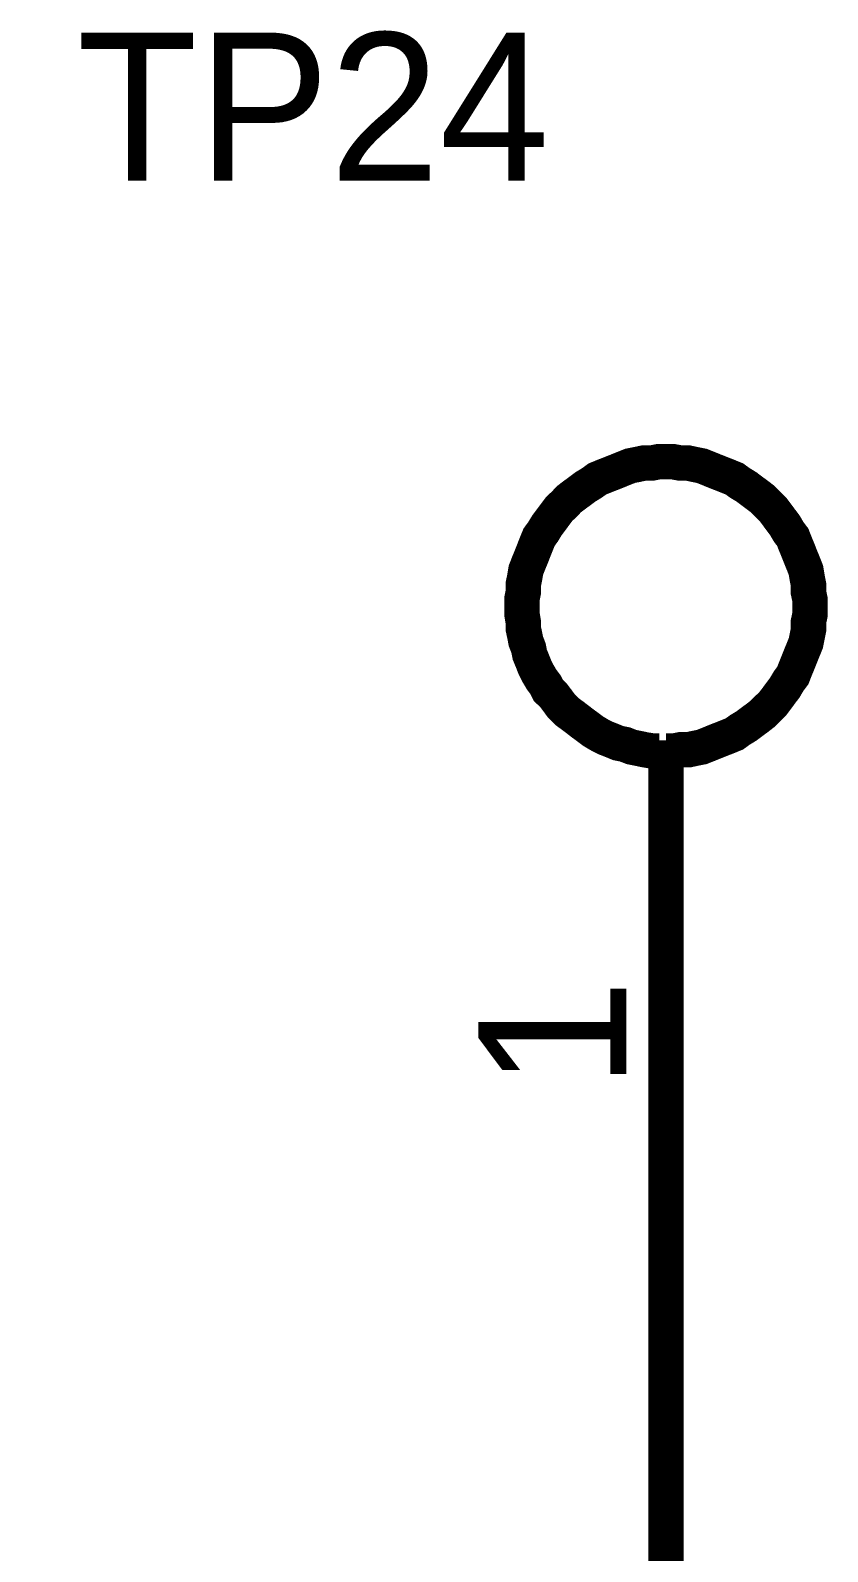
# Model space of a CAD drawing. Header units: millimetres. Extents: x 0 to 800, y 0 to 567.
# Drawn here: x 219.66 to 226.42, y 310.02 to 322.92 of the extents above; entities that cross this region are included whole.
import ezdxf

# ---------------------------------------------------------------- set-up
doc = ezdxf.new("R2010")
doc.units = ezdxf.units.MM
doc.layers.add('Sheet', color=255, linetype='Continuous')

msp = doc.modelspace()

# ---------------------------------------------------------------- linework, layer by layer
at = {"layer": 'Sheet', "const_width": 0.3}
for points in [[(225.045, 319.261), (224.978, 319.261), (224.922, 319.25), (224.855, 319.25), (224.799, 319.238), (224.743, 319.227), (224.687, 319.205), (224.631, 319.182), (224.575, 319.16), (224.519, 319.138), (224.463, 319.115), (224.418, 319.082), (224.362, 319.048), (224.317, 319.014), (224.272, 318.981), (224.227, 318.947), (224.183, 318.902), (224.138, 318.858), (224.104, 318.813), (224.071, 318.768), (224.037, 318.723), (224.003, 318.667), (223.97, 318.622), (223.947, 318.566), (223.925, 318.51), (223.903, 318.454), (223.88, 318.398), (223.858, 318.342), (223.847, 318.275), (223.835, 318.219), (223.835, 318.152), (223.824, 318.096), (223.824, 318.029)], [(226.266, 318.029), (226.266, 318.096), (226.254, 318.152), (226.254, 318.219), (226.243, 318.275), (226.232, 318.342), (226.21, 318.398), (226.187, 318.454), (226.165, 318.51), (226.142, 318.566), (226.12, 318.622), (226.086, 318.667), (226.053, 318.723), (226.019, 318.768), (225.986, 318.813), (225.952, 318.858), (225.907, 318.902), (225.862, 318.947), (225.818, 318.981), (225.773, 319.014), (225.728, 319.048), (225.672, 319.082), (225.627, 319.115), (225.571, 319.138), (225.515, 319.16), (225.459, 319.182), (225.403, 319.205), (225.347, 319.227), (225.291, 319.238), (225.235, 319.25), (225.168, 319.25), (225.112, 319.261), (225.045, 319.261)], [(223.824, 318.029), (223.824, 317.973), (223.835, 317.906), (223.835, 317.85), (223.847, 317.794), (223.858, 317.738), (223.88, 317.682), (223.891, 317.626), (223.914, 317.57), (223.936, 317.514), (223.959, 317.469), (223.992, 317.413), (224.026, 317.368), (224.048, 317.323), (224.093, 317.279), (224.127, 317.234), (224.16, 317.189), (224.205, 317.144), (224.25, 317.111), (224.295, 317.077), (224.339, 317.043), (224.384, 317.01), (224.429, 316.976), (224.485, 316.943), (224.53, 316.92), (224.586, 316.898), (224.642, 316.875), (224.698, 316.864), (224.754, 316.842), (224.81, 316.831), (224.866, 316.819), (224.933, 316.808), (224.989, 316.808)], [(225.045, 316.808), (225.112, 316.808), (225.168, 316.819), (225.235, 316.819), (225.291, 316.831), (225.347, 316.842), (225.403, 316.864), (225.459, 316.887), (225.515, 316.909), (225.571, 316.931), (225.627, 316.954), (225.672, 316.987), (225.728, 317.021), (225.773, 317.055), (225.818, 317.088), (225.862, 317.122), (225.907, 317.167), (225.952, 317.211), (225.986, 317.256), (226.019, 317.301), (226.053, 317.346), (226.086, 317.402), (226.12, 317.447), (226.142, 317.503), (226.165, 317.559), (226.187, 317.615), (226.21, 317.671), (226.232, 317.726), (226.243, 317.782), (226.254, 317.838), (226.254, 317.906), (226.266, 317.962), (226.266, 318.029)], [(225.045, 316.898), (225.045, 313.392)], [(225.045, 313.392), (225.045, 308.935), (217.172, 308.935), (217.172, 308.857), (217.172, 258.056), (217.172, 241), (222.01, 241)]]:
    msp.add_lwpolyline(points, dxfattribs=at)

# ---------------------------------------------------------------- texts
at = {"layer": 'Sheet'}
msp.add_text('TP24', height=1.2543, dxfattribs=at).set_placement((220.05, 321.646))
msp.add_text('1', height=1.254, rotation=90, dxfattribs=at).set_placement((224.709, 313.941))

doc.saveas('drawing.dxf')
